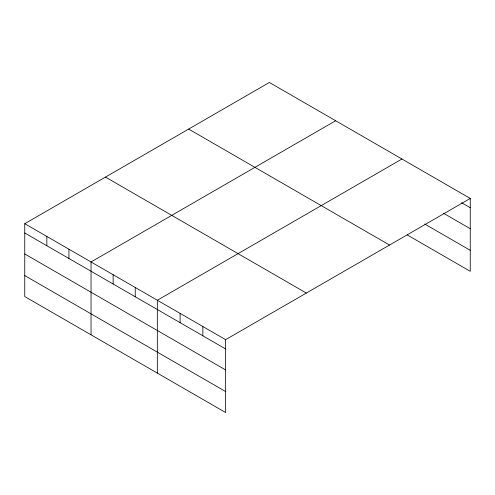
<?xml version="1.0" encoding="UTF-8"?>
<svg xmlns="http://www.w3.org/2000/svg" width="495" height="495" viewBox="0 0 495 495"><rect width="100%" height="100%" fill="white"/><g stroke="black" fill="none" stroke-linecap="round" stroke-linejoin="round"><path stroke-width="0.74" d="M407.311 234.964L470.25 271.303L470.25 198.439L269.373 82.467L24.75 223.697L24.75 296.561L225.627 412.533L225.627 339.669L24.75 223.697M335.66 120.737L91.037 261.966L91.037 334.83M401.952 159.006L157.33 300.242L157.33 373.106M225.627 339.669L470.25 198.439M461.544 202.696L470.25 207.721M443.464 213.24L470.25 228.702M424.716 224.031L470.25 250.322M188.644 129.071L389.522 245.044M105.478 177.092L306.356 293.065M24.75 232.978L225.627 348.95M24.75 253.96L225.627 369.938M24.75 275.579L225.627 391.551M202.863 326.527L202.863 335.808M180.093 313.385L180.093 322.666M135.234 287.484L135.234 296.765M113.138 274.725L113.138 284.006M68.941 249.214L68.941 258.495M46.846 236.455L46.846 245.737"/></g></svg>
